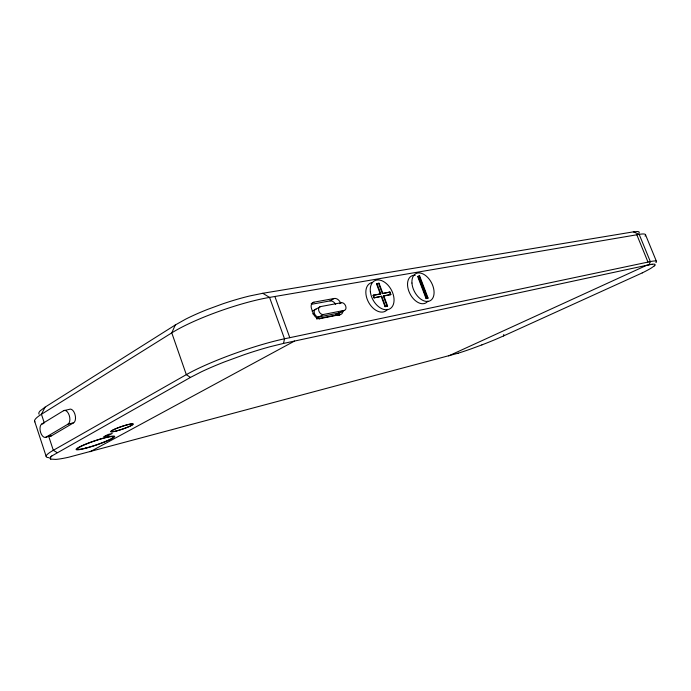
<?xml version="1.0" encoding="UTF-8"?>
<svg xmlns="http://www.w3.org/2000/svg" width="691" height="691" viewBox="0 0 691 691"><rect width="100%" height="100%" fill="white"/><g stroke="black" fill="none" stroke-linecap="round" stroke-linejoin="round"><path stroke-width="1.04" d="M481.86 344.904A41.201 3.464 -20.9 0 0 495.775 339.324L503.497 335.956L503.791 334.47M458.168 353.205L68.694 457.226A60.402 6.763 -18.8 0 1 55.729 459.411L50.814 459.083A60.367 6.755 -18.8 0 1 51.842 455.948L190.431 377.424L201.522 371.741A68.383 9.389 -19.5 0 1 224.739 361.808L244.381 354.63A68.392 9.389 -19.5 0 1 269.861 346.778L283.526 343.418L284.511 338.797L269.542 297.398L262.77 293.286L249.753 295.955A64.289 11.816 -19.1 0 0 222.545 303.919L207.205 309.551A64.393 11.833 -19.1 0 0 185.534 319.225L175.255 325.003L45.053 407.163L40.268 410.782A56.792 8.517 -18.2 0 0 39.145 414.211M175.255 325.003L171.774 332.863L41.443 414.28A62.354 9.043 -18.2 0 0 34.895 421.864M45.053 407.163L41.443 414.28L44.302 422.944M654.818 265.327L654.127 266.026M654.135 266.026L651.553 267.858A46.565 4.189 -21.6 0 1 642.25 272.91M41.702 424.067L63.581 410.687L69.212 409.392A7.126 3.844 76.9 0 1 74.861 414.03A7.126 3.844 76.9 0 1 73.661 422.771L51.566 435.779L46.003 437.153A6.953 3.619 76.8 0 1 40.648 432.54A6.953 3.619 76.8 0 1 41.702 424.067L43.101 423.738M46.003 437.153L68.038 424.127L73.661 422.771M311.183 303.729L313.93 302.174L334.366 298.452A6.236 4.258 60.9 0 1 340.568 302.9M311.589 304.29L329.978 300.905L334.366 298.452M312.177 311.261L320.46 306.623L341.371 302.701A4.163 2.833 61.1 0 1 345.655 306.009A4.163 2.833 61.1 0 1 344.23 310.414L335.368 315.243L316.582 318.974M312.764 313.904L313.317 313.593A6.366 4.431 60.7 0 0 319.968 318.629L340.326 314.578A6.236 4.267 61.1 0 0 342.969 310.708M339.609 303.677L341.371 302.701M376.94 283.604L380.758 293.77L380.309 294.012L376.5 283.846L376.94 283.604L379.039 283.241L382.849 293.381L389.949 292.06L390.873 294.521L383.332 296.102L387.141 306.234L387.591 306.001L383.781 295.86L383.332 296.102M376.5 283.846L379.039 283.241M316.694 318.171L323.353 314.5L344.23 310.414M319.415 318.94L319.968 318.629M387.591 306.001L385.5 306.415L381.691 296.258L374.012 297.856L373.08 295.359L380.758 293.77M338.668 315.485L339.497 315.036M339.773 314.88L340.326 314.578M374.012 297.856L381.691 296.258M90.115 451.733L294.573 341.043M378.599 283.483L382.408 293.623L382.849 293.381M417.692 276.512L419.662 276.003L428.049 298.046L427.608 298.27L426.088 298.572L417.692 276.512L419.662 276.003M382.408 293.623L389.949 292.06M381.242 296.491L385.051 306.657L385.5 306.415M426.088 298.572L428.049 298.046M642.259 272.902L503.489 335.956M448.666 355.9L646.646 265.318L652.079 264.238M481.869 344.904L471.193 348.843A41.201 3.464 -20.9 0 1 458.159 353.205M283.526 343.427L649.238 264.757L650.335 261.595L639.184 234.379L633.405 231.856L262.77 293.286M385.051 306.657L387.141 306.234M383.781 295.86L390.873 294.521M373.08 295.359L380.309 294.012M633.405 231.856L637.508 231.52A43.913 5.295 -22 0 1 639.02 233.126M652.071 264.247L653.453 264.126A46.539 4.181 -21.6 0 1 654.809 265.335M57.051 452.553L53.311 450.307L48.836 436.712M190.431 377.424L186.328 374.643L171.774 332.863A70.62 12.559 -19.1 0 1 269.542 297.398L639.184 234.379A48.111 5.606 -21.9 0 1 645.031 236.089M656.45 261.405L645.48 234.664M636.817 234.785L647.994 262.096M419.221 276.245L427.608 298.27M418.133 276.27L426.528 298.348M389.508 292.302L390.432 294.755M373.52 295.117L374.453 297.622M313.317 313.593L311.598 308.903A6.366 4.431 60.4 0 1 313.93 302.174M274.88 296.491L289.805 337.683M34.55 420.992L46.124 456.267M316.046 309.102A4.232 2.954 60.7 0 0 314.5 313.602A4.232 2.954 60.7 0 0 318.922 316.944L339.799 312.833A4.146 2.833 61.1 0 0 341.432 311.192M655.906 262.597A48.266 4.431 -21.6 0 0 650.335 261.595L284.511 338.797A70.957 9.968 -19.4 0 0 186.328 374.643L53.311 450.307A62.605 7.169 -18.7 0 0 48.871 457.667M50.823 459.083A60.367 6.755 -18.8 0 1 51.851 455.948M329.978 300.905A6.21 4.267 60.8 0 1 335.645 304.299M338.547 312.557A6.21 4.267 61.1 0 1 337.908 315.571M387.556 309.326A15.928 10.451 61.7 0 1 368.787 302.658A15.928 10.451 61.7 0 1 372.328 282.481M427.884 301.129A15.262 9.614 62.3 0 1 409.798 293.399A15.262 9.614 62.3 0 1 415.196 275.312M323.353 314.5A4.25 2.945 60.7 0 1 318.922 311.131A4.25 2.945 60.7 0 1 320.46 306.623M337.061 313.386A4.129 2.842 61.1 0 1 335.368 315.243M63.581 410.687A7.152 3.835 77 0 1 69.23 415.351A7.152 3.835 77 0 1 68.038 424.127M51.566 435.779A6.927 3.636 76.8 0 1 49.32 435.693M104.039 436.617L108.219 435.624L112.21 433.473L108.029 434.509L104.039 436.617M116.779 430.813A11.367 1.339 -18.8 0 0 132.732 424.205A11.367 1.339 -18.8 0 0 116.382 428.506A11.367 1.339 -18.8 0 0 116.779 430.813M85.459 448.131A18.933 2.116 -18.7 0 0 113.307 437.118A18.933 2.116 -18.7 0 0 87.42 443.613A18.933 2.116 -18.7 0 0 85.459 448.131M86.34 448.096A20.385 2.28 -18.7 0 0 114.689 436.427A20.385 2.28 -18.7 0 0 85.105 444.348A20.385 2.28 -18.7 0 0 86.34 448.096M116.477 430.985A12.015 1.417 -18.8 0 0 133.346 423.998A12.015 1.417 -18.8 0 0 116.071 428.541A12.015 1.417 -18.8 0 0 116.477 430.985M370.376 291.93A15.988 10.443 61.7 0 0 389.629 308.981A15.988 10.443 61.7 0 0 386.45 283.638A15.988 10.443 61.7 0 0 370.376 291.93M411.948 283.034A15.323 9.596 62.3 0 0 429.336 301.103A15.323 9.596 62.3 0 0 427.712 277.445A15.323 9.596 62.3 0 0 411.948 283.034"/></g></svg>
